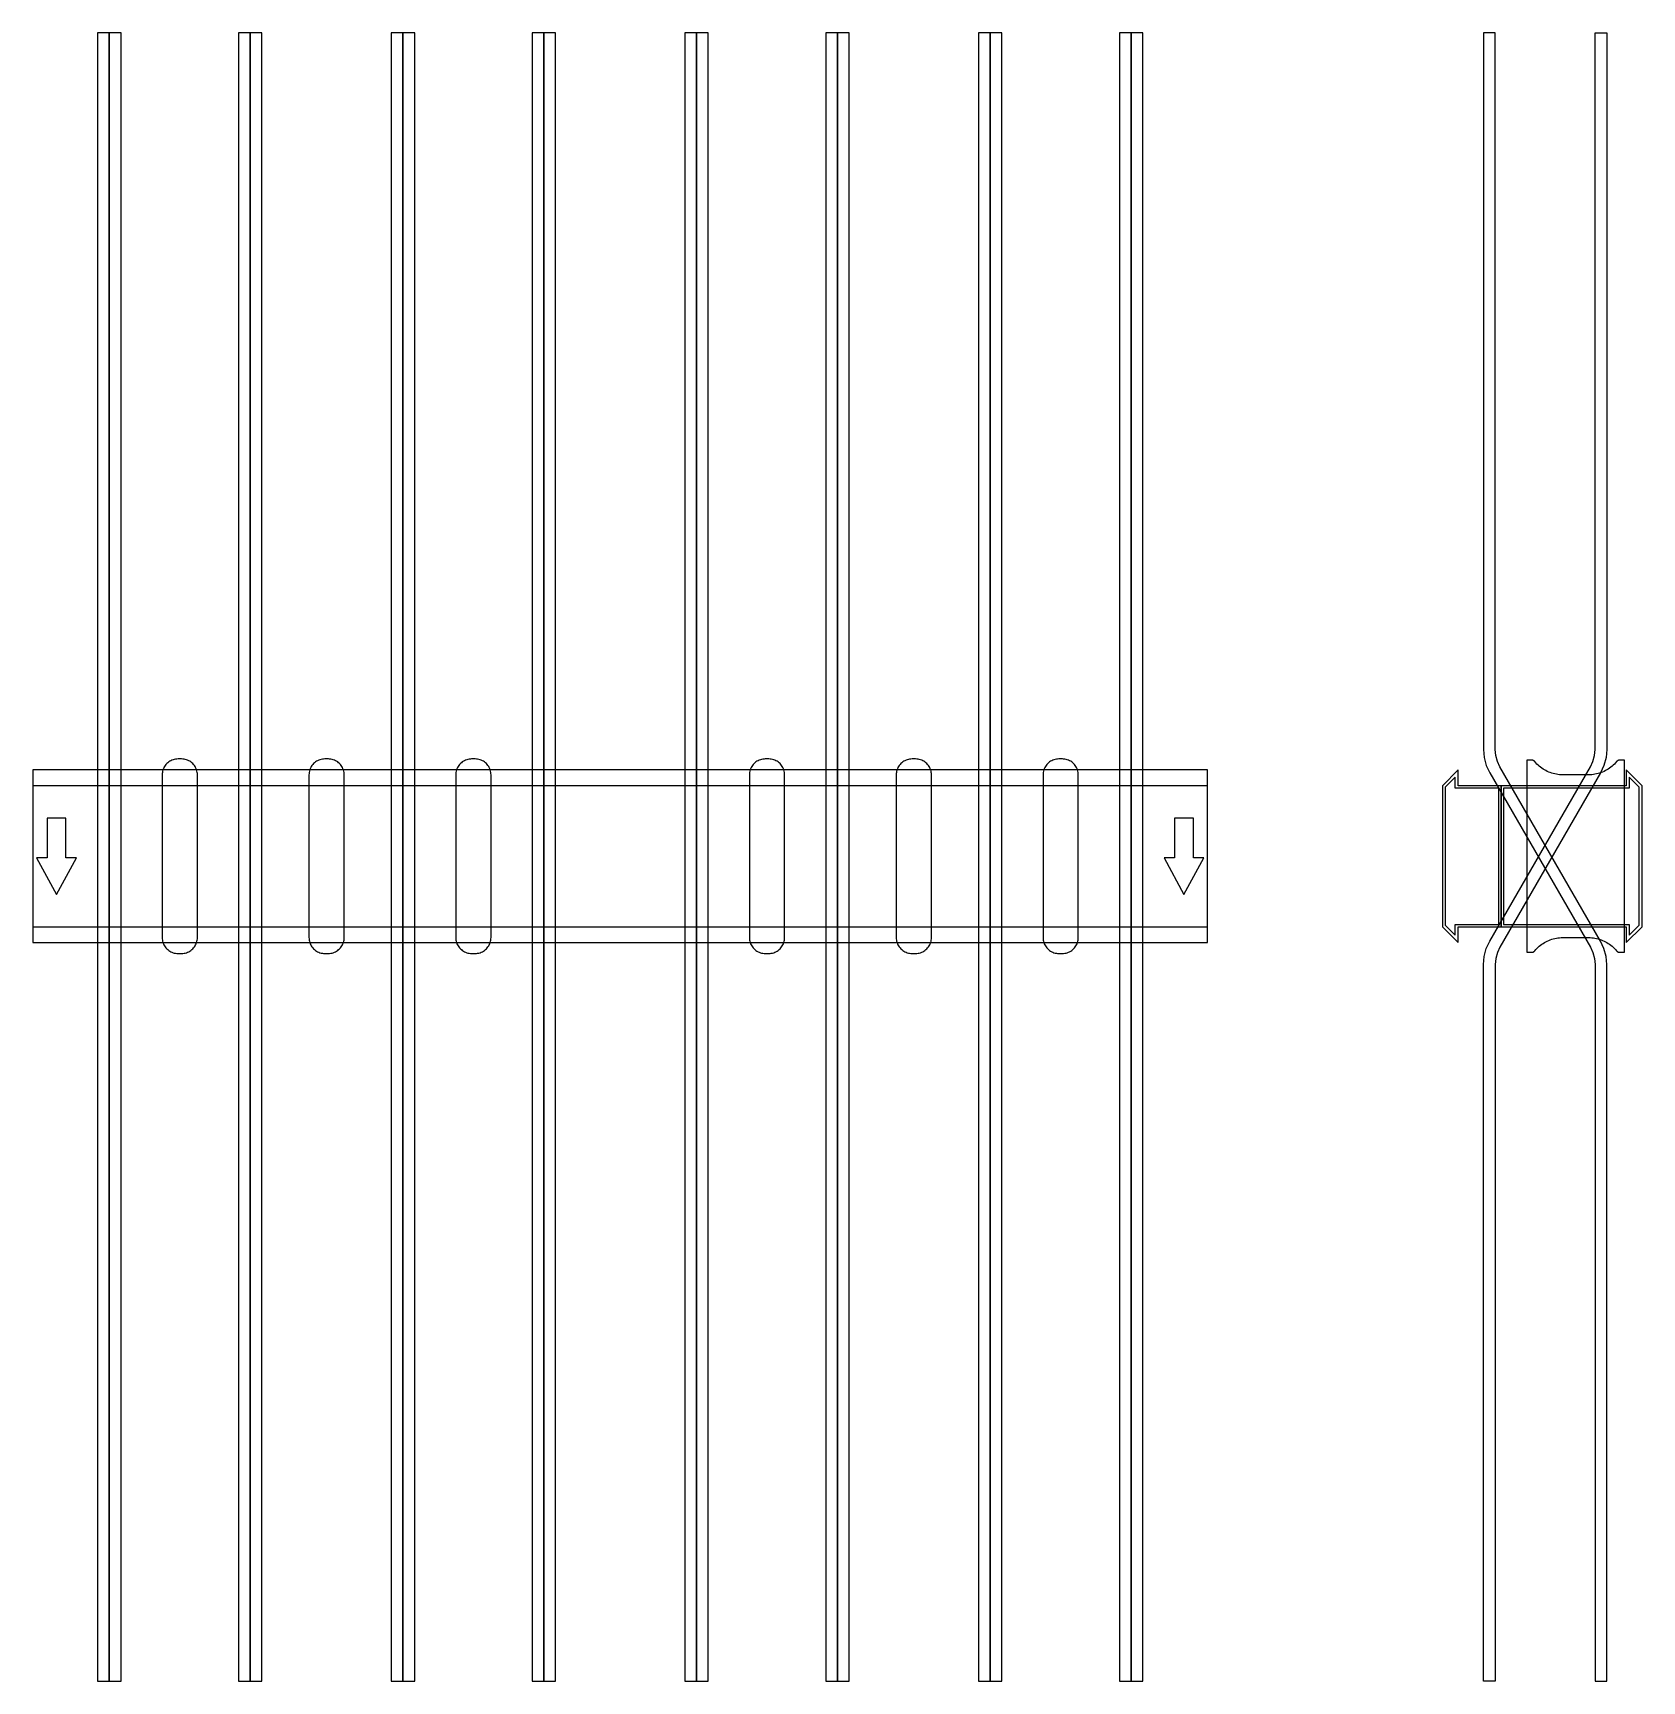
# Model space of a CAD drawing. Extents: x 0 to 1370, y -702 to 701.
import ezdxf

# ---------------------------------------------------------------- set-up
doc = ezdxf.new("R2010")
doc.units = 0
doc.layers.add('Halfen', color=7, linetype='CONTINUOUS')

msp = doc.modelspace()

# ---------------------------------------------------------------- linework, layer by layer
at = {"layer": 'Halfen', "color": 7}
for points in [[(65, -702.262), (65, 700.922), (55, 700.922), (55, -702.262)], [(75, -702.262), (75, 700.922), (65, 700.922), (65, -702.262)], [(185, -702.262), (185, 700.922), (175, 700.922), (175, -702.262)], [(195, -702.262), (195, 700.922), (185, 700.922), (185, -702.262)], [(315, -702.262), (315, 700.922), (305, 700.922), (305, -702.262)], [(325, -702.262), (325, 700.922), (315, 700.922), (315, -702.262)], [(435, -702.262), (435, 700.922), (425, 700.922), (425, -702.262)], [(445, -702.262), (445, 700.922), (435, 700.922), (435, -702.262)], [(565, -702.262), (565, 700.922), (555, 700.922), (555, -702.262)], [(575, -702.262), (575, 700.922), (565, 700.922), (565, -702.262)], [(685, -702.262), (685, 700.922), (675, 700.922), (675, -702.262)], [(695, -702.262), (695, 700.922), (685, 700.922), (685, -702.262)], [(815, -702.262), (815, 700.922), (805, 700.922), (805, -702.262)], [(825, -702.262), (825, 700.922), (815, 700.922), (815, -702.262)], [(935, -702.262), (935, 700.922), (925, 700.922), (925, -702.262)], [(945, -702.262), (945, 700.922), (935, 700.922), (935, -702.262)], [(1340, -702.262), (1340, -92.321), (1339.392, -85.375), (1337.588, -78.64), (1334.641, -72.321), (1249.019, 75.981), (1246.809, 80.72), (1245.456, 85.771), (1245, 90.981), (1245, 161.922), (1245, 700.922), (1235, 700.922), (1235, 161.922), (1235, 90.981), (1235.608, 84.035), (1237.412, 77.3), (1240.359, 70.981), (1325.981, -77.321), (1328.191, -82.06), (1329.544, -87.111), (1330, -92.321), (1330, -702.262)], [(1235, -702.262), (1235, -92.321), (1235.608, -85.375), (1237.412, -78.64), (1240.359, -72.321), (1325.981, 75.981), (1328.191, 80.72), (1329.544, 85.771), (1330, 90.981), (1330, 161.922), (1330, 700.922), (1340, 700.922), (1340, 161.922), (1340, 90.981), (1339.392, 84.035), (1337.588, 77.3), (1334.641, 70.981), (1249.019, -77.321), (1246.809, -82.06), (1245.456, -87.111), (1245, -92.321), (1245, -702.262)], [(0, -73.5), (1000, -73.5), (1000, 73.5), (0, 73.5)], [(140, -69.3), (140, -56.8), (140, 69.3), (139.958, 70.359), (139.834, 71.412), (139.627, 72.452), (139.339, 73.472), (138.972, 74.466), (138.529, 75.429), (138.011, 76.354), (137.422, 77.235), (136.765, 78.068), (136.046, 78.846), (135.268, 79.565), (134.435, 80.222), (133.554, 80.811), (132.629, 81.329), (131.666, 81.772), (130.672, 82.139), (129.652, 82.427), (128.612, 82.634), (127.559, 82.758), (126.5, 82.8), (123.5, 82.8), (122.441, 82.758), (121.388, 82.634), (120.348, 82.427), (119.328, 82.139), (118.334, 81.772), (117.371, 81.329), (116.446, 80.811), (115.565, 80.222), (114.732, 79.565), (113.954, 78.846), (113.235, 78.068), (112.578, 77.235), (111.989, 76.354), (111.471, 75.429), (111.028, 74.466), (110.661, 73.472), (110.373, 72.452), (110.166, 71.412), (110.042, 70.359), (110, 69.3), (110, -56.8), (110, -69.3), (110.042, -70.359), (110.166, -71.412), (110.373, -72.452), (110.661, -73.472), (111.028, -74.466), (111.471, -75.429), (111.989, -76.354), (112.578, -77.235), (113.235, -78.068), (113.954, -78.846), (114.732, -79.565), (115.565, -80.222), (116.446, -80.811), (117.371, -81.329), (118.334, -81.772), (119.328, -82.139), (120.348, -82.427), (121.388, -82.634), (122.441, -82.758), (123.5, -82.8), (126.5, -82.8), (127.559, -82.758), (128.612, -82.634), (129.652, -82.427), (130.672, -82.139), (131.666, -81.772), (132.629, -81.329), (133.554, -80.811), (134.435, -80.222), (135.268, -79.565), (136.046, -78.846), (136.765, -78.068), (137.422, -77.235), (138.011, -76.354), (138.529, -75.429), (138.972, -74.466), (139.339, -73.472), (139.627, -72.452), (139.834, -71.412), (139.958, -70.359), (140, -69.3)], [(265, -69.3), (265, -56.8), (265, 69.3), (264.958, 70.359), (264.834, 71.412), (264.627, 72.452), (264.339, 73.472), (263.972, 74.466), (263.529, 75.429), (263.011, 76.354), (262.422, 77.235), (261.765, 78.068), (261.046, 78.846), (260.268, 79.565), (259.435, 80.222), (258.554, 80.811), (257.629, 81.329), (256.666, 81.772), (255.672, 82.139), (254.652, 82.427), (253.612, 82.634), (252.559, 82.758), (251.5, 82.8), (248.5, 82.8), (247.441, 82.758), (246.388, 82.634), (245.348, 82.427), (244.328, 82.139), (243.334, 81.772), (242.371, 81.329), (241.446, 80.811), (240.565, 80.222), (239.732, 79.565), (238.954, 78.846), (238.235, 78.068), (237.578, 77.235), (236.989, 76.354), (236.471, 75.429), (236.028, 74.466), (235.661, 73.472), (235.373, 72.452), (235.166, 71.412), (235.042, 70.359), (235, 69.3), (235, -56.8), (235, -69.3), (235.042, -70.359), (235.166, -71.412), (235.373, -72.452), (235.661, -73.472), (236.028, -74.466), (236.471, -75.429), (236.989, -76.354), (237.578, -77.235), (238.235, -78.068), (238.954, -78.846), (239.732, -79.565), (240.565, -80.222), (241.446, -80.811), (242.371, -81.329), (243.334, -81.772), (244.328, -82.139), (245.348, -82.427), (246.388, -82.634), (247.441, -82.758), (248.5, -82.8), (251.5, -82.8), (252.559, -82.758), (253.612, -82.634), (254.652, -82.427), (255.672, -82.139), (256.666, -81.772), (257.629, -81.329), (258.554, -80.811), (259.435, -80.222), (260.268, -79.565), (261.046, -78.846), (261.765, -78.068), (262.422, -77.235), (263.011, -76.354), (263.529, -75.429), (263.972, -74.466), (264.339, -73.472), (264.627, -72.452), (264.834, -71.412), (264.958, -70.359), (265, -69.3)], [(390, -69.3), (390, -56.8), (390, 69.3), (389.958, 70.359), (389.834, 71.412), (389.627, 72.452), (389.339, 73.472), (388.972, 74.466), (388.529, 75.429), (388.011, 76.354), (387.422, 77.235), (386.765, 78.068), (386.046, 78.846), (385.268, 79.565), (384.435, 80.222), (383.554, 80.811), (382.629, 81.329), (381.666, 81.772), (380.672, 82.139), (379.652, 82.427), (378.612, 82.634), (377.559, 82.758), (376.5, 82.8), (373.5, 82.8), (372.441, 82.758), (371.388, 82.634), (370.348, 82.427), (369.328, 82.139), (368.334, 81.772), (367.371, 81.329), (366.446, 80.811), (365.565, 80.222), (364.732, 79.565), (363.954, 78.846), (363.235, 78.068), (362.578, 77.235), (361.989, 76.354), (361.471, 75.429), (361.028, 74.466), (360.661, 73.472), (360.373, 72.452), (360.166, 71.412), (360.042, 70.359), (360, 69.3), (360, -56.8), (360, -69.3), (360.042, -70.359), (360.166, -71.412), (360.373, -72.452), (360.661, -73.472), (361.028, -74.466), (361.471, -75.429), (361.989, -76.354), (362.578, -77.235), (363.235, -78.068), (363.954, -78.846), (364.732, -79.565), (365.565, -80.222), (366.446, -80.811), (367.371, -81.329), (368.334, -81.772), (369.328, -82.139), (370.348, -82.427), (371.388, -82.634), (372.441, -82.758), (373.5, -82.8), (376.5, -82.8), (377.559, -82.758), (378.612, -82.634), (379.652, -82.427), (380.672, -82.139), (381.666, -81.772), (382.629, -81.329), (383.554, -80.811), (384.435, -80.222), (385.268, -79.565), (386.046, -78.846), (386.765, -78.068), (387.422, -77.235), (388.011, -76.354), (388.529, -75.429), (388.972, -74.466), (389.339, -73.472), (389.627, -72.452), (389.834, -71.412), (389.958, -70.359), (390, -69.3)], [(640, -69.3), (640, -56.8), (640, 69.3), (639.958, 70.359), (639.834, 71.412), (639.627, 72.452), (639.339, 73.472), (638.972, 74.466), (638.529, 75.429), (638.011, 76.354), (637.422, 77.235), (636.765, 78.068), (636.046, 78.846), (635.268, 79.565), (634.435, 80.222), (633.554, 80.811), (632.629, 81.329), (631.666, 81.772), (630.672, 82.139), (629.652, 82.427), (628.612, 82.634), (627.559, 82.758), (626.5, 82.8), (623.5, 82.8), (622.441, 82.758), (621.388, 82.634), (620.348, 82.427), (619.328, 82.139), (618.334, 81.772), (617.371, 81.329), (616.446, 80.811), (615.565, 80.222), (614.732, 79.565), (613.954, 78.846), (613.235, 78.068), (612.578, 77.235), (611.989, 76.354), (611.471, 75.429), (611.028, 74.466), (610.661, 73.472), (610.373, 72.452), (610.166, 71.412), (610.042, 70.359), (610, 69.3), (610, -56.8), (610, -69.3), (610.042, -70.359), (610.166, -71.412), (610.373, -72.452), (610.661, -73.472), (611.028, -74.466), (611.471, -75.429), (611.989, -76.354), (612.578, -77.235), (613.235, -78.068), (613.954, -78.846), (614.732, -79.565), (615.565, -80.222), (616.446, -80.811), (617.371, -81.329), (618.334, -81.772), (619.328, -82.139), (620.348, -82.427), (621.388, -82.634), (622.441, -82.758), (623.5, -82.8), (626.5, -82.8), (627.559, -82.758), (628.612, -82.634), (629.652, -82.427), (630.672, -82.139), (631.666, -81.772), (632.629, -81.329), (633.554, -80.811), (634.435, -80.222), (635.268, -79.565), (636.046, -78.846), (636.765, -78.068), (637.422, -77.235), (638.011, -76.354), (638.529, -75.429), (638.972, -74.466), (639.339, -73.472), (639.627, -72.452), (639.834, -71.412), (639.958, -70.359), (640, -69.3)], [(765, -69.3), (765, -56.8), (765, 69.3), (764.958, 70.359), (764.834, 71.412), (764.627, 72.452), (764.339, 73.472), (763.972, 74.466), (763.529, 75.429), (763.011, 76.354), (762.422, 77.235), (761.765, 78.068), (761.046, 78.846), (760.268, 79.565), (759.435, 80.222), (758.554, 80.811), (757.629, 81.329), (756.666, 81.772), (755.672, 82.139), (754.652, 82.427), (753.612, 82.634), (752.559, 82.758), (751.5, 82.8), (748.5, 82.8), (747.441, 82.758), (746.388, 82.634), (745.348, 82.427), (744.328, 82.139), (743.334, 81.772), (742.371, 81.329), (741.446, 80.811), (740.565, 80.222), (739.732, 79.565), (738.954, 78.846), (738.235, 78.068), (737.578, 77.235), (736.989, 76.354), (736.471, 75.429), (736.028, 74.466), (735.661, 73.472), (735.373, 72.452), (735.166, 71.412), (735.042, 70.359), (735, 69.3), (735, -56.8), (735, -69.3), (735.042, -70.359), (735.166, -71.412), (735.373, -72.452), (735.661, -73.472), (736.028, -74.466), (736.471, -75.429), (736.989, -76.354), (737.578, -77.235), (738.235, -78.068), (738.954, -78.846), (739.732, -79.565), (740.565, -80.222), (741.446, -80.811), (742.371, -81.329), (743.334, -81.772), (744.328, -82.139), (745.348, -82.427), (746.388, -82.634), (747.441, -82.758), (748.5, -82.8), (751.5, -82.8), (752.559, -82.758), (753.612, -82.634), (754.652, -82.427), (755.672, -82.139), (756.666, -81.772), (757.629, -81.329), (758.554, -80.811), (759.435, -80.222), (760.268, -79.565), (761.046, -78.846), (761.765, -78.068), (762.422, -77.235), (763.011, -76.354), (763.529, -75.429), (763.972, -74.466), (764.339, -73.472), (764.627, -72.452), (764.834, -71.412), (764.958, -70.359), (765, -69.3)], [(890, -69.3), (890, -56.8), (890, 69.3), (889.958, 70.359), (889.834, 71.412), (889.627, 72.452), (889.339, 73.472), (888.972, 74.466), (888.529, 75.429), (888.011, 76.354), (887.422, 77.235), (886.765, 78.068), (886.046, 78.846), (885.268, 79.565), (884.435, 80.222), (883.554, 80.811), (882.629, 81.329), (881.666, 81.772), (880.672, 82.139), (879.652, 82.427), (878.612, 82.634), (877.559, 82.758), (876.5, 82.8), (873.5, 82.8), (872.441, 82.758), (871.388, 82.634), (870.348, 82.427), (869.328, 82.139), (868.334, 81.772), (867.371, 81.329), (866.446, 80.811), (865.565, 80.222), (864.732, 79.565), (863.954, 78.846), (863.235, 78.068), (862.578, 77.235), (861.989, 76.354), (861.471, 75.429), (861.028, 74.466), (860.661, 73.472), (860.373, 72.452), (860.166, 71.412), (860.042, 70.359), (860, 69.3), (860, -56.8), (860, -69.3), (860.042, -70.359), (860.166, -71.412), (860.373, -72.452), (860.661, -73.472), (861.028, -74.466), (861.471, -75.429), (861.989, -76.354), (862.578, -77.235), (863.235, -78.068), (863.954, -78.846), (864.732, -79.565), (865.565, -80.222), (866.446, -80.811), (867.371, -81.329), (868.334, -81.772), (869.328, -82.139), (870.348, -82.427), (871.388, -82.634), (872.441, -82.758), (873.5, -82.8), (876.5, -82.8), (877.559, -82.758), (878.612, -82.634), (879.652, -82.427), (880.672, -82.139), (881.666, -81.772), (882.629, -81.329), (883.554, -80.811), (884.435, -80.222), (885.268, -79.565), (886.046, -78.846), (886.765, -78.068), (887.422, -77.235), (888.011, -76.354), (888.529, -75.429), (888.972, -74.466), (889.339, -73.472), (889.627, -72.452), (889.834, -71.412), (889.958, -70.359), (890, -69.3)], [(1250, -60), (1250, 60), (1213.5, 60), (1213.5, 73.5), (1200, 60), (1200, -60), (1213.5, -73.5), (1213.5, -60)], [(1370, -60), (1370, 60), (1356.5, 73.5), (1356.5, 60), (1250, 60), (1250, -60), (1356.5, -60), (1356.5, -73.5)], [(1355, -81.8), (1355, 81.8), (1351, 81.8), (1350.846, 81.797), (1350.691, 81.786), (1350.538, 81.769), (1350.385, 81.746), (1350.234, 81.715), (1350.084, 81.678), (1349.936, 81.634), (1349.789, 81.584), (1349.646, 81.527), (1349.505, 81.464), (1349.366, 81.395), (1349.231, 81.32), (1349.1, 81.239), (1348.972, 81.153), (1348.848, 81.06), (1348.728, 80.963), (1348.613, 80.86), (1348.502, 80.752), (1348.397, 80.639), (1348.296, 80.522), (1347.41, 79.491), (1346.479, 78.5), (1345.505, 77.551), (1344.491, 76.646), (1343.437, 75.787), (1342.347, 74.975), (1341.222, 74.211), (1340.064, 73.499), (1338.876, 72.838), (1337.66, 72.23), (1336.418, 71.676), (1335.153, 71.178), (1333.867, 70.736), (1332.563, 70.351), (1331.243, 70.024), (1329.911, 69.756), (1328.567, 69.547), (1327.216, 69.397), (1325.859, 69.307), (1324.5, 69.277), (1302.5, 69.277), (1301.141, 69.307), (1299.784, 69.397), (1298.433, 69.547), (1297.089, 69.756), (1295.757, 70.024), (1294.437, 70.351), (1293.133, 70.736), (1291.847, 71.178), (1290.582, 71.676), (1289.34, 72.23), (1288.124, 72.838), (1286.936, 73.499), (1285.778, 74.211), (1284.653, 74.975), (1283.563, 75.787), (1282.509, 76.646), (1281.495, 77.551), (1280.521, 78.5), (1279.59, 79.491), (1278.704, 80.522), (1278.603, 80.639), (1278.498, 80.752), (1278.387, 80.86), (1278.272, 80.963), (1278.152, 81.06), (1278.028, 81.153), (1277.9, 81.239), (1277.769, 81.32), (1277.634, 81.395), (1277.495, 81.464), (1277.354, 81.527), (1277.211, 81.584), (1277.064, 81.634), (1276.916, 81.678), (1276.766, 81.715), (1276.615, 81.746), (1276.462, 81.769), (1276.309, 81.786), (1276.154, 81.797), (1276, 81.8), (1272, 81.8), (1272, -81.8), (1276, -81.8), (1276.154, -81.797), (1276.309, -81.786), (1276.462, -81.769), (1276.615, -81.746), (1276.766, -81.715), (1276.916, -81.678), (1277.064, -81.634), (1277.211, -81.584), (1277.354, -81.527), (1277.495, -81.464), (1277.634, -81.395), (1277.769, -81.32), (1277.9, -81.239), (1278.028, -81.153), (1278.152, -81.06), (1278.272, -80.963), (1278.387, -80.86), (1278.498, -80.752), (1278.603, -80.639), (1278.704, -80.522), (1279.59, -79.491), (1280.521, -78.5), (1281.495, -77.551), (1282.509, -76.646), (1283.563, -75.787), (1284.653, -74.975), (1285.778, -74.211), (1286.936, -73.499), (1288.124, -72.838), (1289.34, -72.23), (1290.582, -71.676), (1291.847, -71.178), (1293.133, -70.736), (1294.437, -70.351), (1295.757, -70.024), (1297.089, -69.756), (1298.433, -69.547), (1299.784, -69.397), (1301.141, -69.307), (1302.5, -69.277), (1324.5, -69.277), (1325.859, -69.307), (1327.216, -69.397), (1328.567, -69.547), (1329.911, -69.756), (1331.243, -70.024), (1332.563, -70.351), (1333.867, -70.736), (1335.153, -71.178), (1336.418, -71.676), (1337.66, -72.23), (1338.876, -72.838), (1340.064, -73.499), (1341.222, -74.211), (1342.347, -74.975), (1343.437, -75.787), (1344.491, -76.646), (1345.505, -77.551), (1346.479, -78.5), (1347.41, -79.491), (1348.296, -80.522), (1348.397, -80.639), (1348.502, -80.752), (1348.613, -80.86), (1348.728, -80.963), (1348.848, -81.06), (1348.972, -81.153), (1349.1, -81.239), (1349.231, -81.32), (1349.366, -81.395), (1349.505, -81.464), (1349.646, -81.527), (1349.789, -81.584), (1349.936, -81.634), (1350.084, -81.678), (1350.234, -81.715), (1350.385, -81.746), (1350.538, -81.769), (1350.691, -81.786), (1350.846, -81.797), (1351, -81.8)], [(0, -60), (1000, -60), (1000, 60), (0, 60)], [(1248, -58), (1248, 58), (1211, 58), (1211, 67.25), (1202.5, 58.75), (1202.5, -58.75), (1211, -67.25), (1211, -58)], [(1367.5, -58.75), (1367.5, 58.75), (1359, 67.25), (1359, 58), (1252, 58), (1252, -58), (1359, -58), (1359, -67.25)], [(20, -32.5), (37, -1.5), (28, -1.5), (28, 32.5), (12, 32.5), (12, -1.5), (3, -1.5)], [(980, -32.5), (997, -1.5), (988, -1.5), (988, 32.5), (972, 32.5), (972, -1.5), (963, -1.5)]]:
    msp.add_lwpolyline(points, close=True, dxfattribs=at)

doc.saveas('drawing.dxf')
